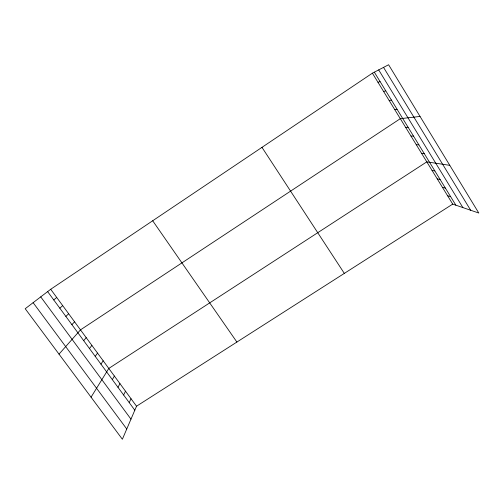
<?xml version="1.0" encoding="UTF-8"?>
<svg xmlns="http://www.w3.org/2000/svg" width="504" height="504" viewBox="0 0 504 504"><rect width="100%" height="100%" fill="white"/><g stroke="black" fill="none" stroke-linecap="round" stroke-linejoin="round"><path stroke-width="0.76" d="M452.724 204.107L136.521 406.211L122.371 439.249L25.2 308.713L50.702 289.277L372.387 73.181L388.603 64.751L478.8 213.034L452.724 204.107L372.387 73.181M129.226 402.608L131.021 398.714M123.619 394.979L125.496 391.192M117.986 387.318L119.952 383.632M112.329 379.625L114.383 376.047M91.06 397.184L108.795 368.43L426.8 161.86L449.782 165.331M100.951 364.146L103.181 360.782M95.225 356.353L97.543 353.096M89.473 348.535L91.885 345.385M83.702 340.679L86.197 337.642M59.012 354.136L80.489 329.862L400.302 118.679L420.04 116.437M71.902 324.626L74.586 321.817M65.873 316.43L68.651 313.734M59.819 308.196L62.698 305.613M53.739 299.924L56.713 297.461M378.019 82.366L380.048 81.509M383.632 91.508L385.743 90.802M389.214 100.605L391.413 100.044M394.771 109.664L397.051 109.248M405.651 127.392L408.095 127.266M410.974 136.067L413.494 136.074M416.272 144.705L418.874 144.85M421.546 153.304L424.229 153.581M432.029 170.383L434.864 170.932M437.239 178.87L440.143 179.55M442.418 187.318L445.404 188.131M447.584 195.735L450.639 196.673M33.125 302.671L126.756 429.005M40.736 296.875L130.977 419.152M47.634 291.614L134.807 410.206M50.702 289.277L136.521 406.211M152.687 220.765L236.893 342.052M261.973 147.351L344.326 273.389M378.693 69.905L462.892 207.591M374.327 72.173L455.855 205.178M383.538 67.391L470.679 210.256"/></g></svg>
